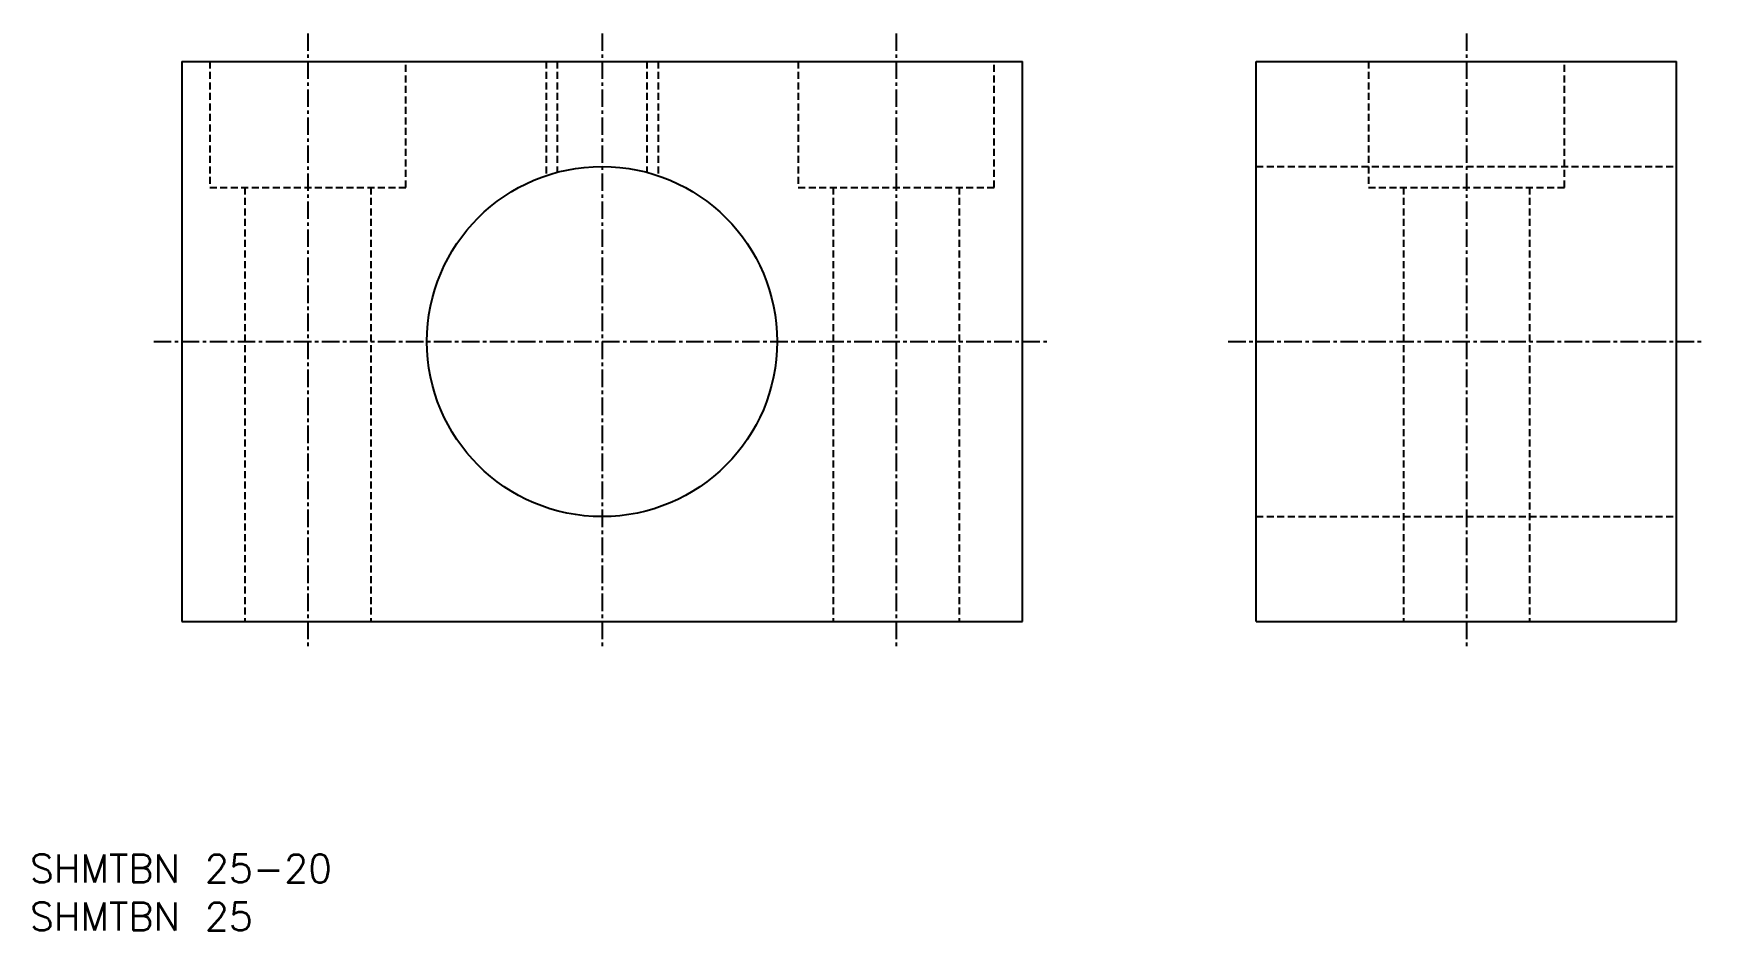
# Model space of a CAD drawing. Extents: x 108 to 227, y 63 to 127.
import ezdxf

# ---------------------------------------------------------------- set-up
doc = ezdxf.new("R2010")
doc.units = 0
doc.linetypes.add('CENTER', pattern=[2, 1.25, -0.25, 0.25, -0.25])
doc.linetypes.add('DASHED', pattern=[0.75, 0.5, -0.25])
doc.layers.get('0').update_dxf_attribs({"linetype": 'CONTINUOUS'})
doc.layers.add('CENTER', color=1, linetype='CENTER')
doc.styles.get("Standard").update_dxf_attribs({"font": 'txt.shx', "bigfont": 'extfont.shx'})

msp = doc.modelspace()

# ---------------------------------------------------------------- linework, layer by layer
at = {"color": 7, "linetype": 'CONTINUOUS'}
for p, q in [((118.5, 125), (118.5, 85)), ((118.5, 125), (178.5, 125)), ((178.5, 85), (178.5, 125)), ((195.2, 125), (225.2, 125)), ((195.2, 85), (195.2, 125)), ((225.2, 85), (225.2, 125)), ((118.5, 85), (178.5, 85)), ((195.2, 85), (225.2, 85))]:
    msp.add_line(p, q, dxfattribs=at)
at = {"color": 3, "linetype": 'DASHED'}
for p, q in [((120.5, 125), (120.5, 116)), ((134.5, 116), (134.5, 125)), ((144.5, 125), (144.5, 116.84)), ((145.3, 125), (145.3, 117.08)), ((151.7, 125), (151.7, 117.08)), ((152.5, 125), (152.5, 116.84)), ((162.5, 125), (162.5, 116)), ((176.5, 116), (176.5, 125)), ((203.2, 125), (203.2, 116)), ((217.2, 116), (217.2, 125)), ((195.2, 117.5), (225.2, 117.5)), ((120.5, 116), (134.5, 116)), ((123, 116), (123, 85)), ((132, 116), (132, 85)), ((162.5, 116), (176.5, 116)), ((165, 116), (165, 85)), ((174, 116), (174, 85)), ((203.2, 116), (217.2, 116)), ((205.7, 116), (205.7, 85)), ((214.7, 116), (214.7, 85)), ((195.2, 92.5), (225.2, 92.5))]:
    msp.add_line(p, q, dxfattribs=at)
at = {"color": 7, "linetype": 'CONTINUOUS'}
msp.add_circle((148.5, 105), 12.5, dxfattribs=at)
at = {"layer": 'CENTER', "color": 1, "linetype": 'CENTER'}
for p, q in [((127.5, 127), (127.5, 83)), ((148.5, 127), (148.5, 83)), ((169.5, 127), (169.5, 83)), ((210.2, 127), (210.2, 83)), ((116.5, 105), (180.5, 105)), ((193.2, 105), (227.2, 105))]:
    msp.add_line(p, q, dxfattribs=at)

# ---------------------------------------------------------------- texts
at = {"color": 7, "linetype": 'CONTINUOUS'}
for s, p in [('SHMTBN 25-20', (107.65, 66.37)), ('SHMTBN 25', (107.65, 62.94))]:
    msp.add_text(s, height=2, dxfattribs=at).set_placement(p)

doc.saveas('drawing.dxf')
